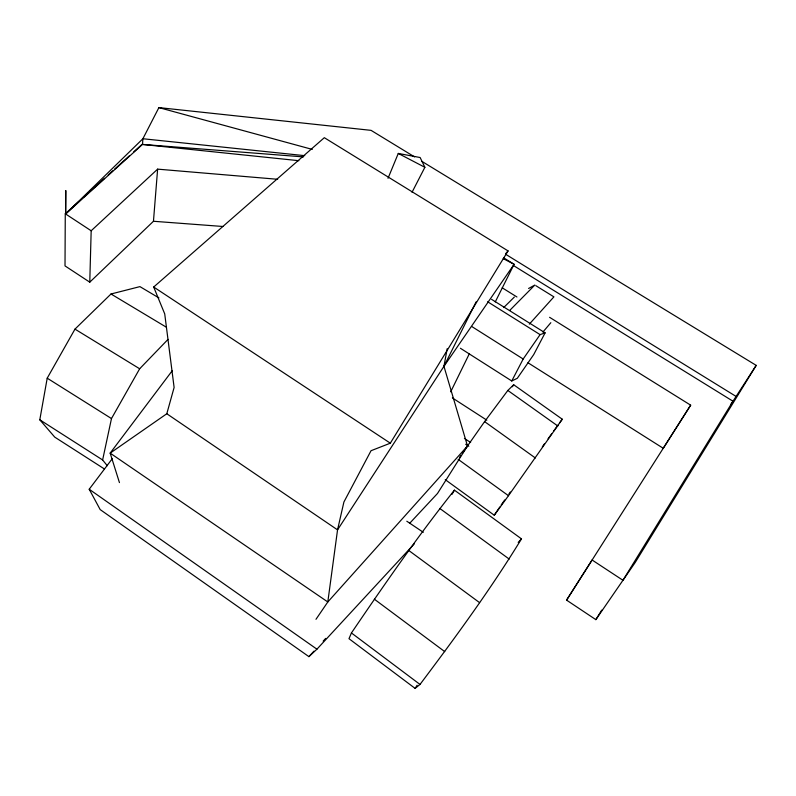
<?xml version="1.0" encoding="UTF-8"?>
<svg xmlns="http://www.w3.org/2000/svg" width="796" height="796" viewBox="0 0 796 796"><rect width="100%" height="100%" fill="white"/><g stroke="black" fill="none" stroke-linecap="round" stroke-linejoin="round"><path stroke-width="1.19" d="M78.973 201.368L65.272 213.756L65.013 265.904L89.769 282.172L153.459 221.268L157.628 169.14L277.675 179.289M89.769 282.172L91.172 230.77L157.628 169.14M304.778 155.668L142.892 138.743L65.64 213.985L65.76 190.642L65.64 213.985L142.514 144.434L142.892 138.743L158.901 107.609L371.065 130.355L414.567 156.902M104.385 468.944L54.755 437.133L39.8 419.8L47.213 378.18L74.973 329.126L111.002 293.993L139.937 286.62L158.911 297.893M315.982 619.308L327.813 601.965L337.544 529.867L443.949 366.329L447.173 348.728M107.261 465.71L102.624 459.969L111.48 418.567L139.658 368.777L167.996 339.414M166.802 413.751L174.115 387.463L164.722 313.883L153.688 287.028L324.32 137.688L508.067 250.909L390.329 443.183L371.035 450.715L343.902 502.027L337.544 529.867L166.802 413.751L110.166 453.123L119.44 482.595M388.02 178.304L398.279 153.439L420.139 157.528L424.875 167.309L412.03 192.284M351.434 632.959L348.986 638.69L415.124 688.391L420.009 684.441C455.541 637.168 490.635 589.358 521.48 538.862L454.416 490.147C417.87 536.086 384.408 584.423 351.434 632.959L420.009 684.441M450.695 391.831L469.232 353.961M409.602 523.37L437.482 493.49L467.501 445.989L443.949 366.329L476.098 301.883M495.261 301.933L514.097 264.282L503.599 257.805M460.396 348.26L511.758 380.976L523.171 359.016L540.096 334.628L545.111 332.857L491.58 299.356M545.111 332.857L533.728 354.558L517.3 378.299L511.758 380.976M452.058 494.306L454.416 490.147M756.2 365.374L732.997 401.214L622.96 580.284L592.075 559.986L566.573 600.134L595.856 619.646L635.158 562.553L756.2 365.374L421.999 161.439M595.856 619.646L601.726 610.114M415.124 688.391L417.084 685.276M549.588 317.305L690.669 405.174L663.267 448.297L527.967 362.757M566.573 600.134L690.669 405.174M512.385 386.756L513.689 384.737L562.265 419.213L508.475 495.699L494.266 515.231L445.253 479.66M494.266 515.231L499.779 507.002M443.949 366.329L514.097 264.282L503.191 258.61M731.017 404.089L732.34 402.179M459.541 457.352L460.934 455.362M462.327 453.382L484.595 421.621L507.838 390.458L513.689 384.737M501.172 504.972L504.684 499.978M508.903 493.988L510.306 491.998M542.325 446.835L544.474 443.81M548.056 438.805L551.608 433.91M553.737 430.974L557.996 425.094M559.419 423.134L562.265 419.213M172.155 370.837L110.166 453.123L327.813 601.965L467.501 445.989M414.278 543.877L316.937 649.188L308.908 656.64L100.177 509.589L89.202 489.241L112.276 458.705M542.892 332.091L550.832 322.698M505.689 253.626L508.067 250.909M529.35 324.131L553.907 296.858L535.837 285.674M308.908 656.64L313.942 651.168M323.156 641.138L325.673 638.402M518.196 542.384L521.48 538.862M509.719 310.43L534.832 285.048L528.584 288.48M503.699 307.555L514.325 297.077M83.54 197.239L88.107 193.11M89.928 191.458L104.545 178.244M108.196 174.941L112.763 170.812M114.594 169.16L129.201 155.946M133.768 151.817L141.986 144.384L298.858 160.692M153.459 221.268L222.86 226.482M142.514 144.434L303.455 156.902M158.901 107.609L312.281 149.409M398.279 153.439L424.875 167.309M111.002 293.993L166.344 327.196M74.973 329.126L139.658 368.777M505.52 254.183L736.181 396.498M513.39 265.496L732.997 401.224M502.206 287.804L516.942 296.978M487.64 301.764L540.096 334.628M47.213 378.18L111.48 418.567M471.789 326.529L523.171 359.016M39.8 419.8L102.624 459.969M452.387 397.93L486.834 420.169M464.406 438.427L470.645 442.486M465.68 444.218L468.804 446.248M65.272 213.756L91.172 230.77M153.688 287.028L390.329 443.183M406.816 521.231L423.313 532.295M89.202 489.241L316.937 649.188M507.838 390.458L557.827 425.999M484.595 421.621L535.35 457.969M458.148 459.332L508.475 495.699M439.8 508.455L509.201 559.071M408.865 550.543L479.58 602.632M374.349 599.189L444.735 651.616"/></g></svg>
